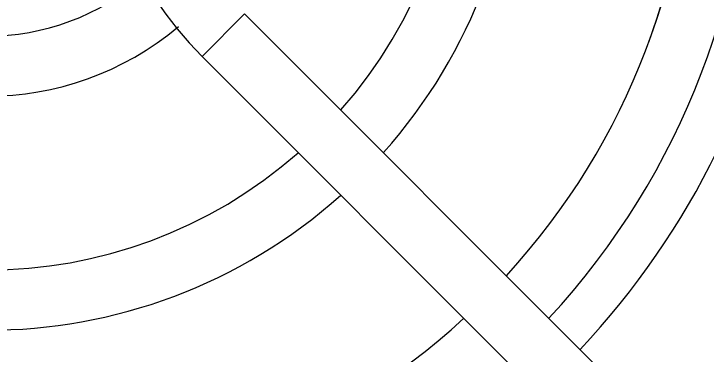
# Model space of a CAD drawing. Header units: millimetres. Extents: x 0 to 141, y -1 to 90.
# Drawn here: x 10.37 to 12.445, y 37.035 to 38.057 of the extents above; entities that cross this region are included whole.
import ezdxf

# ---------------------------------------------------------------- set-up
doc = ezdxf.new("R2010")
doc.units = ezdxf.units.MM

msp = doc.modelspace()

# ---------------------------------------------------------------- linework, layer by layer
for p, q in [((11.0607, 38.0565), (10.9335, 37.9293)), ((11.0607, 38.0565), (15.1971, 33.9202)), ((10.9335, 37.9293), (15.0698, 33.793))]:
    msp.add_line(p, q)
for centre, radius, start, end in [((10.29, 38.7), 2.81, 316.8427, 43.1573), ((10.29, 38.7), 2.29, 317.2522, 42.7478), ((10.29, 38.6981), 2.1092, 339.8658, 42.5906), ((10.29, 38.7), 2.11, 317.447, 42.553), ((10.29, 38.7), 1.59, 318.2569, 41.7431), ((10.29, 38.7), 1.41, 318.6808, 41.3192), ((11.7042, 38.7), 1.09, 135, 225), ((10.318, 38.6981), 2.4, 316.7168, 351.2334), ((10.29, 38.7), 0.71, 228.599, 311.401), ((10.29, 38.7), 0.89, 229.9644, 310.0356), ((10.29, 38.7), 1.41, 228.6808, 311.3192), ((10.29, 38.7), 1.59, 228.2507, 311.7493), ((10.29, 38.7), 2.11, 227.447, 312.553)]:
    msp.add_arc(centre, radius, start, end)

doc.saveas('drawing.dxf')
